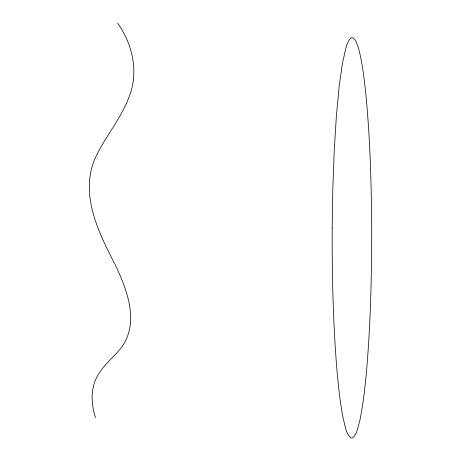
<?xml version="1.0" encoding="UTF-8"?>
<svg xmlns="http://www.w3.org/2000/svg" width="461" height="461" viewBox="0 0 461 461"><rect width="100%" height="100%" fill="white"/><g stroke="black" fill="none" stroke-linecap="round" stroke-linejoin="round"><path stroke-width="0.69" d="M117.567 23.05C132.733 44.308 139.066 72.746 128.861 97.473C121.422 117.33 107.672 133.817 97.968 152.493C77.483 189.949 97.536 230.69 115.158 264.643C127.178 289.906 140.138 323.34 120.719 348.395C113.654 357.16 104.584 364.253 98.654 373.934C90.258 386.952 90.823 403.559 95.519 417.799M332.197 228.114C332.012 275.079 333.049 322.089 336.835 368.915C338.322 385.569 340.005 402.24 343.226 418.663C345.133 425.151 345.548 433.029 350.746 437.91L352.584 437.95C357.361 433.893 357.874 426.944 359.661 421.308C362.94 406.066 364.634 390.548 366.178 375.058C370.529 326.503 371.727 277.724 371.687 228.996C371.422 183.265 370.131 137.482 365.631 91.952C364.023 77.627 362.375 63.238 358.785 49.246C357.367 45.282 356.584 40.597 353.114 37.819L351.276 37.779L349.507 39.387L347.75 42.596L345.975 47.581L342.454 63.192L339.163 86.409L336.34 116.477L334.185 151.698L332.796 189.736L332.197 228.114"/></g></svg>
